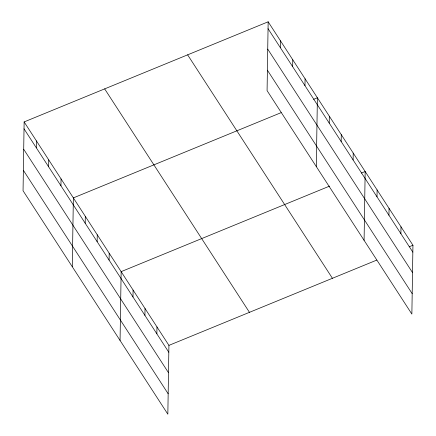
<?xml version="1.0" encoding="UTF-8"?>
<svg xmlns="http://www.w3.org/2000/svg" width="436" height="436" viewBox="0 0 436 436"><rect width="100%" height="100%" fill="white"/><g stroke="black" fill="none" stroke-linecap="round" stroke-linejoin="round"><path stroke-width="0.65" d="M24.133 121.927L23.053 190.75L167.844 414.2L168.923 345.377L24.133 121.927L268.156 21.8L412.947 245.25L411.867 314.073L267.077 90.623L268.156 21.8M36.335 147.82L36.439 140.921M48.641 166.814L48.75 159.914M60.947 185.807L61.056 178.907M72.283 266.723L73.362 197.9L281.182 112.63M85.2 223.237L85.309 216.332M97.146 241.669L97.25 234.77M109.087 260.107L109.196 253.202M120.064 340.462L121.143 271.639L329.583 186.112M132.98 296.976L133.089 290.071M144.926 315.408L145.03 308.508M156.867 333.84L156.976 326.94M280.359 47.693L280.468 40.793M292.665 66.686L292.774 59.787M304.971 85.679L305.08 78.78M316.307 166.596L317.386 97.773L313.642 99.31M329.224 123.11L329.333 116.205M341.17 141.542L341.279 134.642M353.111 159.979L353.22 153.074M364.087 240.334L365.166 171.512L361.422 173.048M377.004 196.849L377.113 189.943M388.95 215.28L389.059 208.381M400.897 233.718L401 226.813M168.923 345.377L376.742 260.107M409.202 246.787L412.947 245.25M268.053 28.7L412.838 252.15M267.731 49.137L412.516 272.587M267.399 70.191L412.189 293.641M187.633 54.843L332.417 278.288M104.662 88.884L249.452 312.334M24.024 128.827L168.814 352.277M23.702 149.265L168.492 372.709M23.375 170.318L168.16 393.768"/></g></svg>
